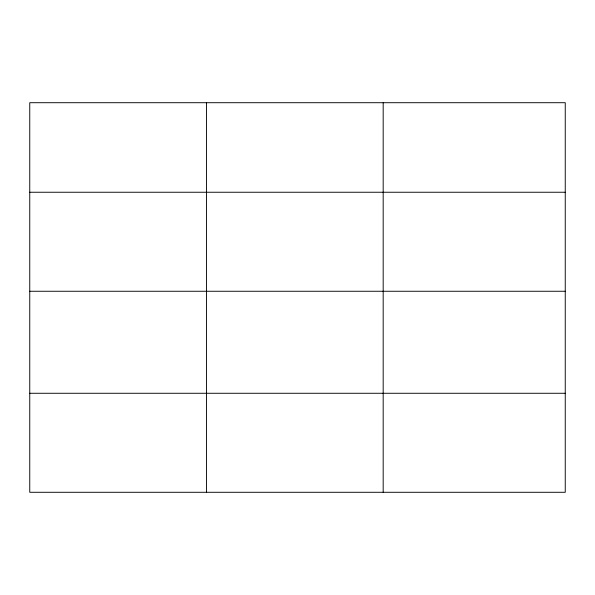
<?xml version="1.0" encoding="UTF-8"?>
<svg xmlns="http://www.w3.org/2000/svg" width="595" height="595" viewBox="0 0 595 595"><rect width="100%" height="100%" fill="white"/><g stroke="black" fill="none" stroke-linecap="round" stroke-linejoin="round"><path stroke-width="0.89" d="M565.25 291.26L565.25 102.712L29.75 102.712L29.75 492.288L565.25 492.288L565.25 291.26L29.75 291.26M29.75 192.245L565.25 192.245M29.75 393.273L565.25 393.273M383.18 102.712L383.18 492.288M206.465 102.712L206.465 492.288"/></g></svg>
